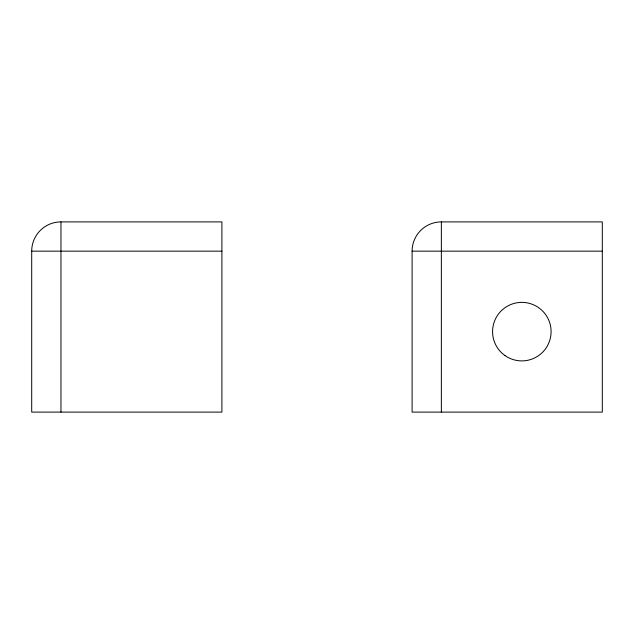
<?xml version="1.0" encoding="UTF-8"?>
<svg xmlns="http://www.w3.org/2000/svg" width="634" height="634" viewBox="0 0 634 634"><rect width="100%" height="100%" fill="white"/><g stroke="black" fill="none" stroke-linecap="round" stroke-linejoin="round"><path stroke-width="0.95" d="M60.959 221.9L221.9 221.9L221.9 412.1L31.7 412.1L31.7 251.159A29.259 29.259 0 0 1 60.959 221.9L60.959 412.1M441.359 221.9L602.3 221.9L602.3 412.1L412.1 412.1L412.1 251.159A29.259 29.259 0 0 1 441.359 221.9L441.359 412.1M31.7 251.159L221.9 251.159M412.1 251.159L602.3 251.159M504.981 355.555A29.259 29.259 0 0 0 550.978 334.261A29.259 29.259 0 0 0 509.538 305.081A29.259 29.259 0 0 0 504.981 355.555"/></g></svg>
